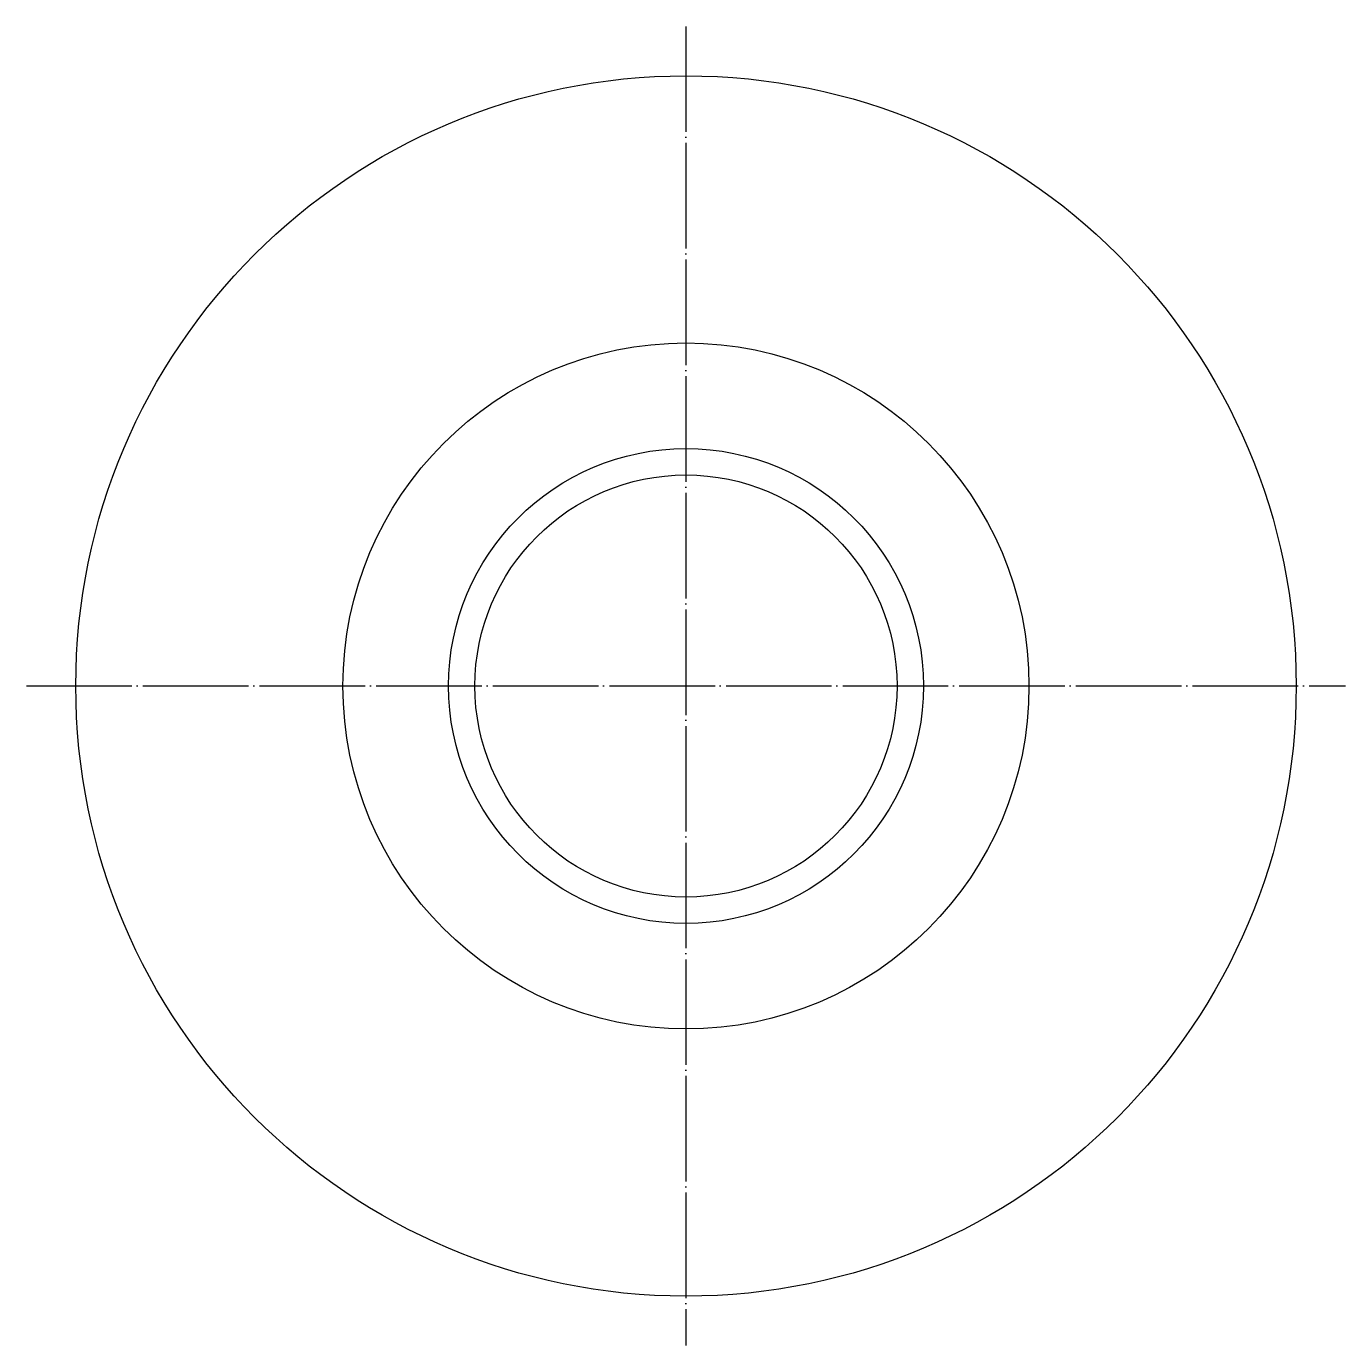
# Model space of a CAD drawing. Extents: x -1073 to 234, y 50 to 300.
# Drawn here: x -1073.4 to -823.4, y 49.9 to 299.9 of the extents above.
import ezdxf

# ---------------------------------------------------------------- set-up
doc = ezdxf.new("R2010")
doc.units = 0
doc.header["$MEASUREMENT"] = 0
doc.linetypes.add('CENTER', pattern=[22, 20, -1, 0, -1])
doc.layers.get('0').update_dxf_attribs({"linetype": 'CONTINUOUS'})

msp = doc.modelspace()

# ---------------------------------------------------------------- linework, layer by layer
at = {"color": 1, "linetype": 'CENTER'}
for p, q in [((-948.37, 299.86), (-948.37, 49.86)), ((-1073.37, 174.86), (-823.37, 174.86))]:
    msp.add_line(p, q, dxfattribs=at)
at = {"color": 7, "linetype": 'CONTINUOUS'}
for radius in [115.63, 65, 45, 40]:
    msp.add_circle((-948.37, 174.86), radius, dxfattribs=at)

doc.saveas('drawing.dxf')
